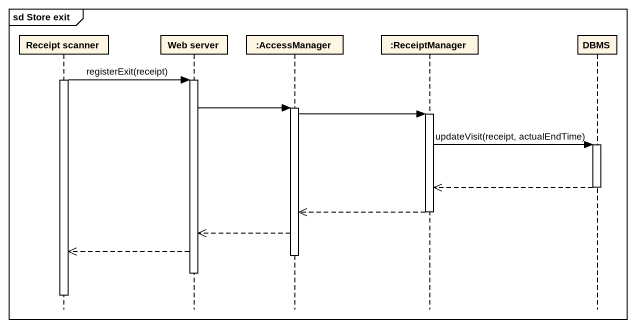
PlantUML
@startuml
mainframe sd Store exit
hide footbox
participant "Receipt scanner" as Receipt_scanner
participant "Web server" as Web_server
participant ":AccessManager" as AccessManager
participant ":ReceiptManager" as ReceiptManager
participant DBMS

activate Receipt_scanner
Receipt_scanner -> Web_server : registerExit(receipt)
activate Web_server
Web_server -> AccessManager
activate AccessManager
AccessManager -> ReceiptManager
activate ReceiptManager
ReceiptManager -> DBMS : updateVisit(receipt, actualEndTime)
activate DBMS
DBMS -->> ReceiptManager
deactivate DBMS
ReceiptManager -->> AccessManager
deactivate ReceiptManager
AccessManager -->> Web_server
Web_server -->> Receipt_scanner
deactivate AccessManager
deactivate Web_server
deactivate Receipt_scanner
@enduml
